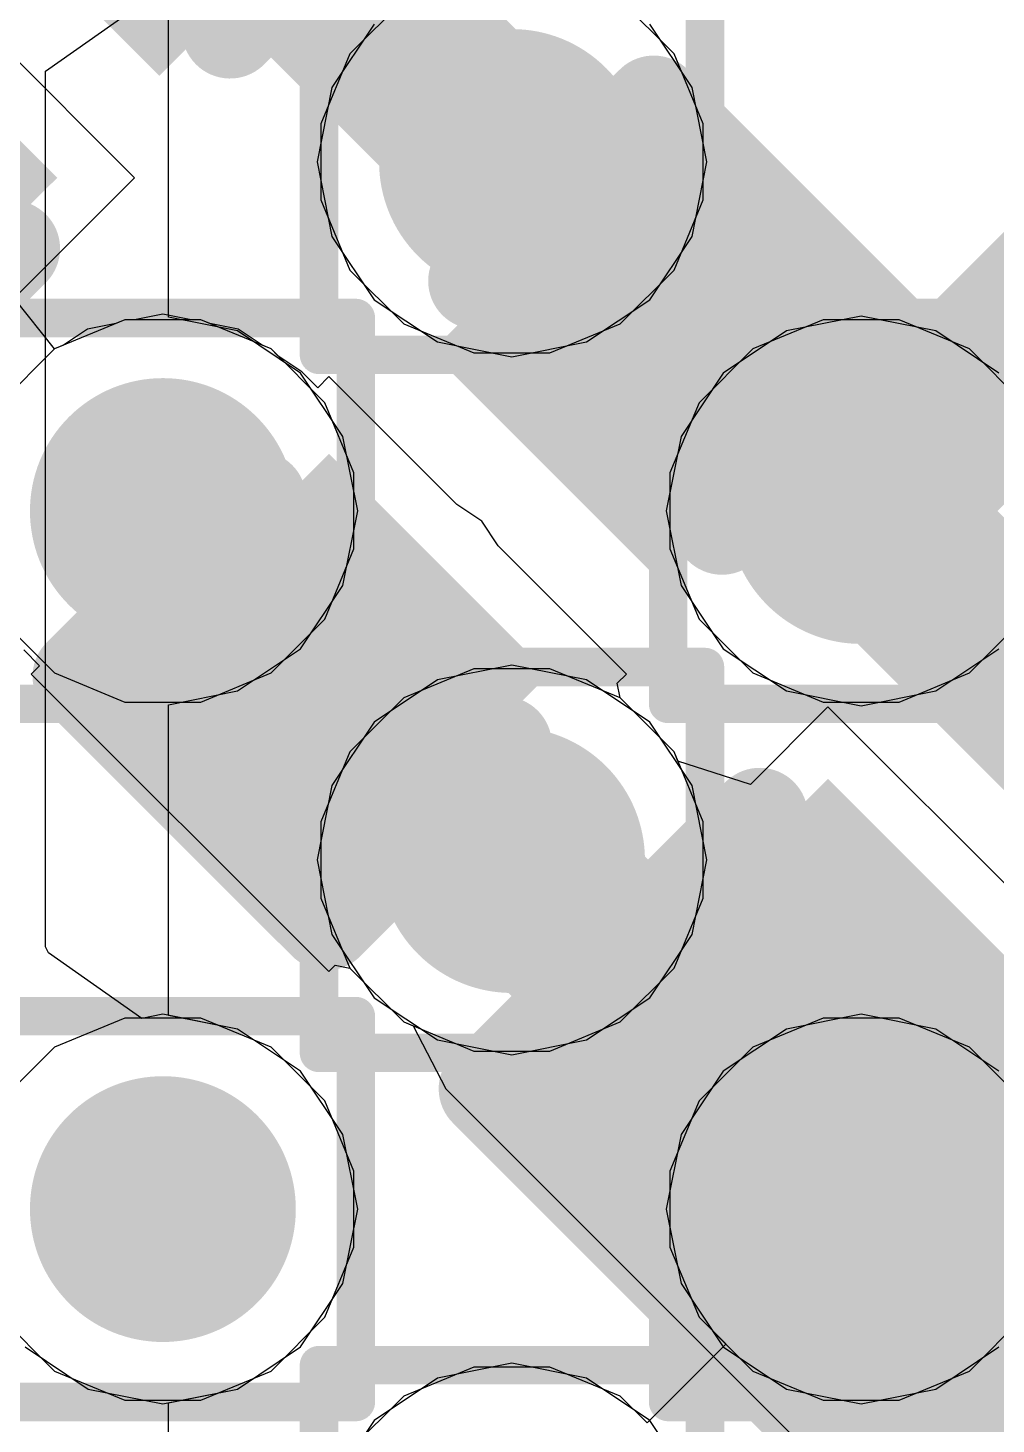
# Model space of a CAD drawing. Header units: inches. Extents: x -6 to 284, y -12 to 154.
# Drawn here: x 55.149 to 56.424, y 9.372 to 11.21 of the extents above; entities that cross this region are included whole.
import ezdxf

# ---------------------------------------------------------------- set-up
doc = ezdxf.new("R2010")
doc.units = ezdxf.units.IN
for name, color, linetype in [('Bottom Layer', 5, 'Continuous'), ('Bottom Overlay', 54, 'Continuous'), ('Bottom Paste', 16, 'Continuous'), ('Bottom Solder', 6, 'Continuous'), ('Drill Drawing', 1, 'Continuous'), ('GND-1', 16, 'Continuous'), ('GND-2', 90, 'Continuous'), ('GND-3', 216, 'Continuous'), ('GND-4', 54, 'Continuous'), ('PWR-1', 156, 'Continuous'), ('PWR-2', 130, 'Continuous'), ('Signal L1', 76, 'Continuous'), ('Signal L2', 6, 'Continuous'), ('Top Layer', 1, 'Continuous'), ('Top Paste', 8, 'Continuous'), ('Top Solder', 216, 'Continuous'), ('Via Holes', 16, 'Continuous')]:
    doc.layers.add(name, color=color, linetype=linetype)

# ---------------------------------------------------------------- blocks, each defined once
blk = doc.blocks.new('C___0402_B_115')
at = {"layer": 'Bottom Layer'}
blk.add_hatch(color=5, dxfattribs=at).paths.add_polyline_path([(0.6985, 0.3175), (0.6985, -0.3175), (0.2413, -0.3175), (0.2413, 0.3175)])
at = {"layer": 'Bottom Paste'}
blk.add_hatch(color=16, dxfattribs=at).paths.add_polyline_path([(0.6985, 0.3175), (0.6985, -0.3175), (0.2413, -0.3175), (0.2413, 0.3175)])
at = {"layer": 'Bottom Solder'}
blk.add_hatch(color=6, dxfattribs=at).paths.add_polyline_path([(0.7585, 0.3775), (0.7585, -0.3775), (0.1813, -0.3775), (0.1813, 0.3775)])
at = {"layer": 'Bottom Overlay'}
for points in [[(0.7874, 0.4064, 0.127, 0.127, 0), (0.2794, 0.4064, 0.127, 0.127, 0)], [(0.7874, -0.4064, 0.127, 0.127, 0), (0.7874, 0.4064, 0.127, 0.127, 0)], [(0.7874, -0.4064, 0.127, 0.127, 0), (0.2794, -0.4064, 0.127, 0.127, 0)]]:
    blk.add_lwpolyline(points, format="xyseb", dxfattribs=at)
for points in [[(0.2477, -0.4064, 0.0635, 0.0635, 1), (0.3111, -0.4064, 0.0635, 0.0635, 1)], [(0.7556, -0.4064, 0.0635, 0.0635, 1), (0.8191, -0.4064, 0.0635, 0.0635, 1)], [(0.7556, -0.4064, 0.0635, 0.0635, 1), (0.8191, -0.4064, 0.0635, 0.0635, 1)]]:
    blk.add_lwpolyline(points, format="xyseb", close=True, dxfattribs=at)
blk = doc.blocks.new('BGA_565_15_5_14_4__132')
at = {"layer": 'Top Layer'}
h = blk.add_hatch(color=1, dxfattribs=at)
edge = h.paths.add_edge_path()
edge.add_arc((-2.275, 0.325), 0.125, 0, 360)
h = blk.add_hatch(color=1, dxfattribs=at)
edge = h.paths.add_edge_path()
edge.add_arc((-2.925, -0.325), 0.125, 0, 360)
h = blk.add_hatch(color=1, dxfattribs=at)
edge = h.paths.add_edge_path()
edge.add_arc((-2.275, -0.325), 0.125, 0, 360)
h = blk.add_hatch(color=1, dxfattribs=at)
edge = h.paths.add_edge_path()
edge.add_arc((-1.625, -0.325), 0.125, 0, 360)
h = blk.add_hatch(color=1, dxfattribs=at)
edge = h.paths.add_edge_path()
edge.add_arc((-2.925, -0.975), 0.125, 0, 360)
h = blk.add_hatch(color=1, dxfattribs=at)
edge = h.paths.add_edge_path()
edge.add_arc((-2.275, -0.975), 0.125, 0, 360)
at = {"layer": 'Top Paste'}
h = blk.add_hatch(color=8, dxfattribs=at)
edge = h.paths.add_edge_path()
edge.add_arc((-2.275, 0.325), 0.125, 0, 360)
h = blk.add_hatch(color=8, dxfattribs=at)
edge = h.paths.add_edge_path()
edge.add_arc((-2.925, -0.325), 0.125, 0, 360)
h = blk.add_hatch(color=8, dxfattribs=at)
edge = h.paths.add_edge_path()
edge.add_arc((-2.275, -0.325), 0.125, 0, 360)
h = blk.add_hatch(color=8, dxfattribs=at)
edge = h.paths.add_edge_path()
edge.add_arc((-1.625, -0.325), 0.125, 0, 360)
h = blk.add_hatch(color=8, dxfattribs=at)
edge = h.paths.add_edge_path()
edge.add_arc((-2.925, -0.975), 0.125, 0, 360)
h = blk.add_hatch(color=8, dxfattribs=at)
edge = h.paths.add_edge_path()
edge.add_arc((-2.275, -0.975), 0.125, 0, 360)
at = {"layer": 'Top Solder'}
h = blk.add_hatch(color=216, dxfattribs=at)
edge = h.paths.add_edge_path()
edge.add_arc((-2.275, 0.325), 0.175, 0, 360)
h = blk.add_hatch(color=216, dxfattribs=at)
edge = h.paths.add_edge_path()
edge.add_arc((-2.925, -0.325), 0.175, 0, 360)
h = blk.add_hatch(color=216, dxfattribs=at)
edge = h.paths.add_edge_path()
edge.add_arc((-2.275, -0.325), 0.175, 0, 360)
h = blk.add_hatch(color=216, dxfattribs=at)
edge = h.paths.add_edge_path()
edge.add_arc((-1.625, -0.325), 0.175, 0, 360)
h = blk.add_hatch(color=216, dxfattribs=at)
edge = h.paths.add_edge_path()
edge.add_arc((-2.925, -0.975), 0.175, 0, 360)
h = blk.add_hatch(color=216, dxfattribs=at)
edge = h.paths.add_edge_path()
edge.add_arc((-2.275, -0.975), 0.175, 0, 360)
blk = doc.blocks.new('CAP_0201_B_419')
at = {"layer": 'Bottom Layer'}
for points in [[(-0.45, 0.15), (-0.15, 0.15), (-0.15, -0.15), (-0.45, -0.15)], [(0.15, 0.15), (0.45, 0.15), (0.45, -0.15), (0.15, -0.15)]]:
    blk.add_hatch(color=5, dxfattribs=at).paths.add_polyline_path(points)
at = {"layer": 'Bottom Paste'}
for points in [[(-0.45, 0.15), (-0.15, 0.15), (-0.15, -0.15), (-0.45, -0.15)], [(0.15, 0.15), (0.45, 0.15), (0.45, -0.15), (0.15, -0.15)]]:
    blk.add_hatch(color=16, dxfattribs=at).paths.add_polyline_path(points)
at = {"layer": 'Bottom Solder'}
for points in [[(-0.505, 0.205), (-0.095, 0.205), (-0.095, -0.205), (-0.505, -0.205)], [(0.095, 0.205), (0.505, 0.205), (0.505, -0.205), (0.095, -0.205)]]:
    blk.add_hatch(color=6, dxfattribs=at).paths.add_polyline_path(points)
at = {"layer": 'Bottom Overlay'}
for points in [[(-0.2032, 0.2286, 0.127, 0.127, 0), (-0.5334, 0.2286, 0.127, 0.127, 0)], [(-0.5334, -0.2286, 0.127, 0.127, 0), (-0.5334, 0.2286, 0.127, 0.127, 0)], [(0.5334, 0.2286, 0.127, 0.127, 0), (0.2032, 0.2286, 0.127, 0.127, 0)], [(0.5334, -0.2286, 0.127, 0.127, 0), (0.5334, 0.2286, 0.127, 0.127, 0)], [(-0.2032, -0.2286, 0.127, 0.127, 0), (-0.5334, -0.2286, 0.127, 0.127, 0)], [(0.5334, -0.2286, 0.127, 0.127, 0), (0.2032, -0.2286, 0.127, 0.127, 0)]]:
    blk.add_lwpolyline(points, format="xyseb", dxfattribs=at)
for points in [[(-0.5651, 0.2286, 0.0635, 0.0635, 1), (-0.5016, 0.2286, 0.0635, 0.0635, 1)], [(-0.5651, 0.2286, 0.0635, 0.0635, 1), (-0.5016, 0.2286, 0.0635, 0.0635, 1)], [(-0.2349, 0.2286, 0.0635, 0.0635, 1), (-0.1714, 0.2286, 0.0635, 0.0635, 1)], [(0.1714, 0.2286, 0.0635, 0.0635, 1), (0.2349, 0.2286, 0.0635, 0.0635, 1)], [(0.5016, 0.2286, 0.0635, 0.0635, 1), (0.5651, 0.2286, 0.0635, 0.0635, 1)], [(0.5016, 0.2286, 0.0635, 0.0635, 1), (0.5651, 0.2286, 0.0635, 0.0635, 1)], [(-0.5651, -0.2286, 0.0635, 0.0635, 1), (-0.5016, -0.2286, 0.0635, 0.0635, 1)], [(-0.5651, -0.2286, 0.0635, 0.0635, 1), (-0.5016, -0.2286, 0.0635, 0.0635, 1)], [(-0.2349, -0.2286, 0.0635, 0.0635, 1), (-0.1714, -0.2286, 0.0635, 0.0635, 1)], [(0.1714, -0.2286, 0.0635, 0.0635, 1), (0.2349, -0.2286, 0.0635, 0.0635, 1)], [(0.5016, -0.2286, 0.0635, 0.0635, 1), (0.5651, -0.2286, 0.0635, 0.0635, 1)], [(0.5016, -0.2286, 0.0635, 0.0635, 1), (0.5651, -0.2286, 0.0635, 0.0635, 1)]]:
    blk.add_lwpolyline(points, format="xyseb", close=True, dxfattribs=at)
blk = doc.blocks.new('CAP_0201_B_420')
at = {"layer": 'Bottom Layer'}
for points in [[(-0.45, 0.15), (-0.15, 0.15), (-0.15, -0.15), (-0.45, -0.15)], [(0.15, 0.15), (0.45, 0.15), (0.45, -0.15), (0.15, -0.15)]]:
    blk.add_hatch(color=5, dxfattribs=at).paths.add_polyline_path(points)
at = {"layer": 'Bottom Paste'}
for points in [[(-0.45, 0.15), (-0.15, 0.15), (-0.15, -0.15), (-0.45, -0.15)], [(0.15, 0.15), (0.45, 0.15), (0.45, -0.15), (0.15, -0.15)]]:
    blk.add_hatch(color=16, dxfattribs=at).paths.add_polyline_path(points)
at = {"layer": 'Bottom Solder'}
for points in [[(-0.505, 0.205), (-0.095, 0.205), (-0.095, -0.205), (-0.505, -0.205)], [(0.095, 0.205), (0.505, 0.205), (0.505, -0.205), (0.095, -0.205)]]:
    blk.add_hatch(color=6, dxfattribs=at).paths.add_polyline_path(points)
at = {"layer": 'Bottom Overlay'}
for points in [[(-0.2032, 0.2286, 0.127, 0.127, 0), (-0.5334, 0.2286, 0.127, 0.127, 0)], [(-0.5334, -0.2286, 0.127, 0.127, 0), (-0.5334, 0.2286, 0.127, 0.127, 0)], [(0.5334, 0.2286, 0.127, 0.127, 0), (0.2032, 0.2286, 0.127, 0.127, 0)], [(0.5334, -0.2286, 0.127, 0.127, 0), (0.5334, 0.2286, 0.127, 0.127, 0)], [(-0.2032, -0.2286, 0.127, 0.127, 0), (-0.5334, -0.2286, 0.127, 0.127, 0)], [(0.5334, -0.2286, 0.127, 0.127, 0), (0.2032, -0.2286, 0.127, 0.127, 0)]]:
    blk.add_lwpolyline(points, format="xyseb", dxfattribs=at)
for points in [[(-0.5651, 0.2286, 0.0635, 0.0635, 1), (-0.5016, 0.2286, 0.0635, 0.0635, 1)], [(-0.5651, 0.2286, 0.0635, 0.0635, 1), (-0.5016, 0.2286, 0.0635, 0.0635, 1)], [(-0.235, 0.2286, 0.0635, 0.0635, 1), (-0.1715, 0.2286, 0.0635, 0.0635, 1)], [(0.1714, 0.2286, 0.0635, 0.0635, 1), (0.2349, 0.2286, 0.0635, 0.0635, 1)], [(0.5016, 0.2286, 0.0635, 0.0635, 1), (0.5651, 0.2286, 0.0635, 0.0635, 1)], [(0.5016, 0.2286, 0.0635, 0.0635, 1), (0.5651, 0.2286, 0.0635, 0.0635, 1)], [(-0.5651, -0.2286, 0.0635, 0.0635, 1), (-0.5016, -0.2286, 0.0635, 0.0635, 1)], [(-0.5651, -0.2286, 0.0635, 0.0635, 1), (-0.5016, -0.2286, 0.0635, 0.0635, 1)], [(-0.235, -0.2286, 0.0635, 0.0635, 1), (-0.1715, -0.2286, 0.0635, 0.0635, 1)], [(0.1714, -0.2286, 0.0635, 0.0635, 1), (0.2349, -0.2286, 0.0635, 0.0635, 1)], [(0.5016, -0.2286, 0.0635, 0.0635, 1), (0.5651, -0.2286, 0.0635, 0.0635, 1)], [(0.5016, -0.2286, 0.0635, 0.0635, 1), (0.5651, -0.2286, 0.0635, 0.0635, 1)]]:
    blk.add_lwpolyline(points, format="xyseb", close=True, dxfattribs=at)

msp = doc.modelspace()

# ---------------------------------------------------------------- hatches: boundary and pattern name
at = {"layer": 'Bottom Layer'}
h = msp.add_hatch(color=5, dxfattribs=at)
edge = h.paths.add_edge_path()
edge.add_arc((55.7867, 11.0337), 0.15, 0, 360)
h = msp.add_hatch(color=5, dxfattribs=at)
edge = h.paths.add_edge_path()
edge.add_arc((55.3271, 10.5741), 0.15, 0, 360)
h = msp.add_hatch(color=5, dxfattribs=at)
edge = h.paths.add_edge_path()
edge.add_arc((56.2463, 10.5741), 0.15, 0, 360)
h = msp.add_hatch(color=5, dxfattribs=at)
edge = h.paths.add_edge_path()
edge.add_arc((55.7867, 10.1145), 0.15, 0, 360)
h = msp.add_hatch(color=5, dxfattribs=at)
edge = h.paths.add_edge_path()
edge.add_arc((55.3271, 9.6548), 0.15, 0, 360)
h = msp.add_hatch(color=5, dxfattribs=at)
edge = h.paths.add_edge_path()
edge.add_arc((56.2463, 9.6548), 0.15, 0, 360)
at = {"layer": 'GND-1'}
h = msp.add_hatch(color=16, dxfattribs=at)
edge = h.paths.add_edge_path()
edge.add_arc((55.7867, 11.0337), 0.15, 0, 360)
h = msp.add_hatch(color=16, dxfattribs=at)
edge = h.paths.add_edge_path()
edge.add_arc((55.3271, 10.5741), 0.15, 0, 360)
h = msp.add_hatch(color=16, dxfattribs=at)
edge = h.paths.add_edge_path()
edge.add_arc((56.2463, 10.5741), 0.15, 0, 360)
h = msp.add_hatch(color=16, dxfattribs=at)
edge = h.paths.add_edge_path()
edge.add_arc((55.7867, 10.1145), 0.15, 0, 360)
h = msp.add_hatch(color=16, dxfattribs=at)
edge = h.paths.add_edge_path()
edge.add_arc((55.3271, 9.6548), 0.15, 0, 360)
h = msp.add_hatch(color=16, dxfattribs=at)
edge = h.paths.add_edge_path()
edge.add_arc((56.2463, 9.6548), 0.15, 0, 360)
at = {"layer": 'GND-2'}
h = msp.add_hatch(color=90, dxfattribs=at)
edge = h.paths.add_edge_path()
edge.add_arc((55.7867, 11.0337), 0.15, 0, 360)
h = msp.add_hatch(color=90, dxfattribs=at)
edge = h.paths.add_edge_path()
edge.add_arc((55.3271, 10.5741), 0.15, 0, 360)
h = msp.add_hatch(color=90, dxfattribs=at)
edge = h.paths.add_edge_path()
edge.add_arc((56.2463, 10.5741), 0.15, 0, 360)
h = msp.add_hatch(color=90, dxfattribs=at)
edge = h.paths.add_edge_path()
edge.add_arc((55.7867, 10.1145), 0.15, 0, 360)
h = msp.add_hatch(color=90, dxfattribs=at)
edge = h.paths.add_edge_path()
edge.add_arc((55.3271, 9.6548), 0.15, 0, 360)
h = msp.add_hatch(color=90, dxfattribs=at)
edge = h.paths.add_edge_path()
edge.add_arc((56.2463, 9.6548), 0.15, 0, 360)
at = {"layer": 'GND-3'}
h = msp.add_hatch(color=216, dxfattribs=at)
edge = h.paths.add_edge_path()
edge.add_arc((55.7867, 11.0337), 0.15, 0, 360)
h = msp.add_hatch(color=216, dxfattribs=at)
edge = h.paths.add_edge_path()
edge.add_arc((55.3271, 10.5741), 0.15, 0, 360)
h = msp.add_hatch(color=216, dxfattribs=at)
edge = h.paths.add_edge_path()
edge.add_arc((56.2463, 10.5741), 0.15, 0, 360)
h = msp.add_hatch(color=216, dxfattribs=at)
edge = h.paths.add_edge_path()
edge.add_arc((55.7867, 10.1145), 0.15, 0, 360)
h = msp.add_hatch(color=216, dxfattribs=at)
edge = h.paths.add_edge_path()
edge.add_arc((55.3271, 9.6548), 0.15, 0, 360)
h = msp.add_hatch(color=216, dxfattribs=at)
edge = h.paths.add_edge_path()
edge.add_arc((56.2463, 9.6548), 0.15, 0, 360)
at = {"layer": 'GND-4'}
h = msp.add_hatch(color=54, dxfattribs=at)
edge = h.paths.add_edge_path()
edge.add_arc((55.7867, 11.0337), 0.15, 0, 360)
h = msp.add_hatch(color=54, dxfattribs=at)
edge = h.paths.add_edge_path()
edge.add_arc((55.3271, 10.5741), 0.15, 0, 360)
h = msp.add_hatch(color=54, dxfattribs=at)
edge = h.paths.add_edge_path()
edge.add_arc((56.2463, 10.5741), 0.15, 0, 360)
h = msp.add_hatch(color=54, dxfattribs=at)
edge = h.paths.add_edge_path()
edge.add_arc((55.7867, 10.1145), 0.15, 0, 360)
h = msp.add_hatch(color=54, dxfattribs=at)
edge = h.paths.add_edge_path()
edge.add_arc((55.3271, 9.6548), 0.15, 0, 360)
h = msp.add_hatch(color=54, dxfattribs=at)
edge = h.paths.add_edge_path()
edge.add_arc((56.2463, 9.6548), 0.15, 0, 360)
at = {"layer": 'PWR-1'}
h = msp.add_hatch(color=156, dxfattribs=at)
edge = h.paths.add_edge_path()
edge.add_arc((55.7867, 11.0337), 0.15, 0, 360)
h = msp.add_hatch(color=156, dxfattribs=at)
edge = h.paths.add_edge_path()
edge.add_arc((55.3271, 10.5741), 0.15, 0, 360)
h = msp.add_hatch(color=156, dxfattribs=at)
edge = h.paths.add_edge_path()
edge.add_arc((56.2463, 10.5741), 0.15, 0, 360)
h = msp.add_hatch(color=156, dxfattribs=at)
edge = h.paths.add_edge_path()
edge.add_arc((55.7867, 10.1145), 0.15, 0, 360)
h = msp.add_hatch(color=156, dxfattribs=at)
edge = h.paths.add_edge_path()
edge.add_arc((55.3271, 9.6548), 0.15, 0, 360)
h = msp.add_hatch(color=156, dxfattribs=at)
edge = h.paths.add_edge_path()
edge.add_arc((56.2463, 9.6548), 0.15, 0, 360)
at = {"layer": 'PWR-2'}
h = msp.add_hatch(color=130, dxfattribs=at)
edge = h.paths.add_edge_path()
edge.add_arc((55.7867, 11.0337), 0.15, 0, 360)
h = msp.add_hatch(color=130, dxfattribs=at)
edge = h.paths.add_edge_path()
edge.add_arc((55.3271, 10.5741), 0.15, 0, 360)
h = msp.add_hatch(color=130, dxfattribs=at)
edge = h.paths.add_edge_path()
edge.add_arc((56.2463, 10.5741), 0.15, 0, 360)
h = msp.add_hatch(color=130, dxfattribs=at)
edge = h.paths.add_edge_path()
edge.add_arc((55.7867, 10.1145), 0.15, 0, 360)
h = msp.add_hatch(color=130, dxfattribs=at)
edge = h.paths.add_edge_path()
edge.add_arc((55.3271, 9.6548), 0.15, 0, 360)
h = msp.add_hatch(color=130, dxfattribs=at)
edge = h.paths.add_edge_path()
edge.add_arc((56.2463, 9.6548), 0.15, 0, 360)
at = {"layer": 'Signal L1'}
h = msp.add_hatch(color=76, dxfattribs=at)
edge = h.paths.add_edge_path()
edge.add_arc((55.7867, 11.0337), 0.15, 0, 360)
h = msp.add_hatch(color=76, dxfattribs=at)
edge = h.paths.add_edge_path()
edge.add_arc((55.3271, 10.5741), 0.15, 0, 360)
h = msp.add_hatch(color=76, dxfattribs=at)
edge = h.paths.add_edge_path()
edge.add_arc((56.2463, 10.5741), 0.15, 0, 360)
h = msp.add_hatch(color=76, dxfattribs=at)
edge = h.paths.add_edge_path()
edge.add_arc((55.7867, 10.1145), 0.15, 0, 360)
h = msp.add_hatch(color=76, dxfattribs=at)
edge = h.paths.add_edge_path()
edge.add_arc((55.3271, 9.6548), 0.15, 0, 360)
h = msp.add_hatch(color=76, dxfattribs=at)
edge = h.paths.add_edge_path()
edge.add_arc((56.2463, 9.6548), 0.15, 0, 360)
at = {"layer": 'Signal L2'}
h = msp.add_hatch(color=6, dxfattribs=at)
edge = h.paths.add_edge_path()
edge.add_arc((55.7867, 11.0337), 0.15, 0, 360)
h = msp.add_hatch(color=6, dxfattribs=at)
edge = h.paths.add_edge_path()
edge.add_arc((55.3271, 10.5741), 0.15, 0, 360)
h = msp.add_hatch(color=6, dxfattribs=at)
edge = h.paths.add_edge_path()
edge.add_arc((56.2463, 10.5741), 0.15, 0, 360)
h = msp.add_hatch(color=6, dxfattribs=at)
edge = h.paths.add_edge_path()
edge.add_arc((55.7867, 10.1145), 0.15, 0, 360)
h = msp.add_hatch(color=6, dxfattribs=at)
edge = h.paths.add_edge_path()
edge.add_arc((55.3271, 9.6548), 0.15, 0, 360)
h = msp.add_hatch(color=6, dxfattribs=at)
edge = h.paths.add_edge_path()
edge.add_arc((56.2463, 9.6548), 0.15, 0, 360)
at = {"layer": 'Top Layer'}
h = msp.add_hatch(color=1, dxfattribs=at)
edge = h.paths.add_edge_path()
edge.add_arc((55.7867, 11.0337), 0.15, 0, 360)
h = msp.add_hatch(color=1, dxfattribs=at)
edge = h.paths.add_edge_path()
edge.add_arc((55.3271, 10.5741), 0.15, 0, 360)
h = msp.add_hatch(color=1, dxfattribs=at)
edge = h.paths.add_edge_path()
edge.add_arc((56.2463, 10.5741), 0.15, 0, 360)
h = msp.add_hatch(color=1, dxfattribs=at)
edge = h.paths.add_edge_path()
edge.add_arc((55.7867, 10.1145), 0.15, 0, 360)
h = msp.add_hatch(color=1, dxfattribs=at)
edge = h.paths.add_edge_path()
edge.add_arc((55.3271, 9.6548), 0.15, 0, 360)
h = msp.add_hatch(color=1, dxfattribs=at)
edge = h.paths.add_edge_path()
edge.add_arc((56.2463, 9.6548), 0.15, 0, 360)
at = {"layer": 'Via Holes'}
h = msp.add_hatch(color=7, dxfattribs=at)
edge = h.paths.add_edge_path()
edge.add_arc((55.7867, 11.0337), 0.075, 0, 360)
h = msp.add_hatch(color=7, dxfattribs=at)
edge = h.paths.add_edge_path()
edge.add_arc((55.3271, 10.5741), 0.075, 0, 360)
h = msp.add_hatch(color=7, dxfattribs=at)
edge = h.paths.add_edge_path()
edge.add_arc((56.2463, 10.5741), 0.075, 0, 360)
h = msp.add_hatch(color=7, dxfattribs=at)
edge = h.paths.add_edge_path()
edge.add_arc((55.7867, 10.1145), 0.075, 0, 360)
h = msp.add_hatch(color=7, dxfattribs=at)
edge = h.paths.add_edge_path()
edge.add_arc((55.3271, 9.6548), 0.075, 0, 360)
h = msp.add_hatch(color=7, dxfattribs=at)
edge = h.paths.add_edge_path()
edge.add_arc((56.2463, 9.6548), 0.075, 0, 360)

# ---------------------------------------------------------------- linework, layer by layer
at = {"layer": 'Bottom Layer'}
for p, q in [((55.2899, 11.0128), (54.8982, 11.4046)), ((55.1313, 10.8542), (55.2899, 11.0128)), ((55.1845, 10.7874), (55.1313, 10.8542)), ((55.3271, 10.8331), (55.2899, 10.8257)), ((55.3643, 10.8257), (55.3271, 10.8331)), ((55.228, 10.8134), (55.1965, 10.7923)), ((55.2651, 10.8208), (55.228, 10.8134)), ((55.277, 10.8257), (55.2651, 10.8208)), ((55.2899, 10.8257), (55.277, 10.8257)), ((55.3771, 10.8257), (55.3643, 10.8257)), ((55.389, 10.8208), (55.3771, 10.8257)), ((55.4262, 10.8134), (55.389, 10.8208)), ((55.4577, 10.7923), (55.4262, 10.8134)), ((55.1965, 10.7923), (55.1845, 10.7874)), ((55.4696, 10.7874), (55.4577, 10.7923)), ((55.4786, 10.7783), (55.4696, 10.7874)), ((55.5102, 10.7572), (55.4786, 10.7783)), ((55.531, 10.7364), (55.5102, 10.7572)), ((55.5456, 10.7511), (55.531, 10.7364)), ((55.7143, 10.5824), (55.5456, 10.7511)), ((55.7469, 10.5606), (55.7143, 10.5824)), ((55.7687, 10.528), (55.7469, 10.5606)), ((55.9374, 10.3593), (55.7687, 10.528)), ((55.144, 10.391), (55.1647, 10.3702)), ((55.1647, 10.3702), (55.1539, 10.3593)), ((55.1539, 10.3593), (55.5456, 9.9676)), ((55.9253, 10.3473), (55.9374, 10.3593)), ((55.9292, 10.3278), (55.9253, 10.3473)), ((56, 10.257), (55.9292, 10.3278)), ((56.2027, 10.3161), (56.1006, 10.214)), ((56.8313, 9.6875), (56.2027, 10.3161)), ((56.0052, 10.2444), (56, 10.257)), ((56.1006, 10.214), (56.0052, 10.2444)), ((55.5456, 9.9676), (55.5538, 9.9758)), ((55.5538, 9.9758), (55.5734, 9.9719)), ((55.5734, 9.9719), (55.6442, 9.9012)), ((55.6442, 9.9012), (55.6568, 9.8959)), ((55.6568, 9.8959), (55.6998, 9.8132)), ((55.6998, 9.8132), (55.6998, 9.8132)), ((55.6998, 9.8132), (56.3284, 9.1846))]:
    msp.add_line(p, q, dxfattribs=at)
for points in [[(55.7867, 11.0337, 0.2032, 0.2032, 0), (55.9917, 10.803, 0.2032, 0.2032, 0)], [(55.9917, 10.803, 0.2032, 0.2032, 0), (56.0016, 10.7919, 0.2032, 0.2032, 0)], [(55.3271, 10.5741, 0.254, 0.254, 0), (55.5237, 10.3775, 0.254, 0.254, 0)], [(55.4019, 10.4993, 0.2032, 0.2032, 0), (56.1246, 9.7766, 0.2032, 0.2032, 0)], [(55.5237, 10.3775, 0.254, 0.254, 0), (55.5638, 10.3775, 0.254, 0.254, 0)], [(56.2918, 9.7766, 0.254, 0.254, 0), (56.7059, 9.3624, 0.254, 0.254, 0)], [(56.1246, 9.7766, 0.2032, 0.2032, 0), (56.2918, 9.7766, 0.2032, 0.2032, 0)]]:
    msp.add_lwpolyline(points, format="xyseb", dxfattribs=at)
for points in [[(55.7359, 11.0337, 0.1016, 0.1016, 1), (55.8375, 11.0337, 0.1016, 0.1016, 1)], [(55.9409, 10.803, 0.1016, 0.1016, 1), (56.0425, 10.803, 0.1016, 0.1016, 1)], [(55.9409, 10.803, 0.1016, 0.1016, 1), (56.0425, 10.803, 0.1016, 0.1016, 1)], [(55.9508, 10.7919, 0.1016, 0.1016, 1), (56.0524, 10.7919, 0.1016, 0.1016, 1)], [(55.2636, 10.5741, 0.127, 0.127, 1), (55.3906, 10.5741, 0.127, 0.127, 1)], [(55.3511, 10.4993, 0.1016, 0.1016, 1), (55.4527, 10.4993, 0.1016, 0.1016, 1)], [(55.4602, 10.3775, 0.127, 0.127, 1), (55.5872, 10.3775, 0.127, 0.127, 1)], [(55.4602, 10.3775, 0.127, 0.127, 1), (55.5872, 10.3775, 0.127, 0.127, 1)], [(55.5003, 10.3775, 0.127, 0.127, 1), (55.6273, 10.3775, 0.127, 0.127, 1)], [(56.2283, 9.7766, 0.127, 0.127, 1), (56.3553, 9.7766, 0.127, 0.127, 1)], [(56.0738, 9.7766, 0.1016, 0.1016, 1), (56.1754, 9.7766, 0.1016, 0.1016, 1)], [(56.0738, 9.7766, 0.1016, 0.1016, 1), (56.1754, 9.7766, 0.1016, 0.1016, 1)], [(56.241, 9.7766, 0.1016, 0.1016, 1), (56.3426, 9.7766, 0.1016, 0.1016, 1)]]:
    msp.add_lwpolyline(points, format="xyseb", close=True, dxfattribs=at)
at = {"layer": 'Drill Drawing'}
for points in [[(55.5327, 10.7797, 0.0508, 0.0508, 0), (55.5327, 11.2877, 0.0508, 0.0508, 0)], [(56.0407, 10.7797, 0.0508, 0.0508, 0), (56.0407, 11.2877, 0.0508, 0.0508, 0)], [(55.0731, 10.8281, 0.0508, 0.0508, 0), (55.5811, 10.8281, 0.0508, 0.0508, 0)], [(55.5811, 10.3201, 0.0508, 0.0508, 0), (55.5811, 10.8281, 0.0508, 0.0508, 0)], [(55.9923, 10.8281, 0.0508, 0.0508, 0), (56.5003, 10.8281, 0.0508, 0.0508, 0)], [(55.9923, 10.3201, 0.0508, 0.0508, 0), (55.9923, 10.8281, 0.0508, 0.0508, 0)], [(55.5327, 10.7797, 0.0508, 0.0508, 0), (56.0407, 10.7797, 0.0508, 0.0508, 0)], [(55.5327, 10.3685, 0.0508, 0.0508, 0), (56.0407, 10.3685, 0.0508, 0.0508, 0)], [(55.5327, 9.8605, 0.0508, 0.0508, 0), (55.5327, 10.3685, 0.0508, 0.0508, 0)], [(56.0407, 9.8605, 0.0508, 0.0508, 0), (56.0407, 10.3685, 0.0508, 0.0508, 0)], [(55.0731, 10.3201, 0.0508, 0.0508, 0), (55.5811, 10.3201, 0.0508, 0.0508, 0)], [(55.9923, 10.3201, 0.0508, 0.0508, 0), (56.5003, 10.3201, 0.0508, 0.0508, 0)], [(55.0731, 9.9088, 0.0508, 0.0508, 0), (55.5811, 9.9088, 0.0508, 0.0508, 0)], [(55.5811, 9.4008, 0.0508, 0.0508, 0), (55.5811, 9.9088, 0.0508, 0.0508, 0)], [(55.9923, 9.9088, 0.0508, 0.0508, 0), (56.5003, 9.9088, 0.0508, 0.0508, 0)], [(55.9923, 9.4008, 0.0508, 0.0508, 0), (55.9923, 9.9088, 0.0508, 0.0508, 0)], [(55.5327, 9.8605, 0.0508, 0.0508, 0), (56.0407, 9.8605, 0.0508, 0.0508, 0)], [(55.5327, 9.4492, 0.0508, 0.0508, 0), (56.0407, 9.4492, 0.0508, 0.0508, 0)], [(55.5327, 8.9412, 0.0508, 0.0508, 0), (55.5327, 9.4492, 0.0508, 0.0508, 0)], [(56.0407, 8.9412, 0.0508, 0.0508, 0), (56.0407, 9.4492, 0.0508, 0.0508, 0)], [(55.0731, 9.4008, 0.0508, 0.0508, 0), (55.5811, 9.4008, 0.0508, 0.0508, 0)], [(55.9923, 9.4008, 0.0508, 0.0508, 0), (56.5003, 9.4008, 0.0508, 0.0508, 0)]]:
    msp.add_lwpolyline(points, format="xyseb", dxfattribs=at)
for points in [[(55.5684, 10.8281, 0.0254, 0.0254, 1), (55.5938, 10.8281, 0.0254, 0.0254, 1)], [(55.5684, 10.8281, 0.0254, 0.0254, 1), (55.5938, 10.8281, 0.0254, 0.0254, 1)], [(55.9796, 10.8281, 0.0254, 0.0254, 1), (56.005, 10.8281, 0.0254, 0.0254, 1)], [(55.9796, 10.8281, 0.0254, 0.0254, 1), (56.005, 10.8281, 0.0254, 0.0254, 1)], [(55.52, 10.7797, 0.0254, 0.0254, 1), (55.5454, 10.7797, 0.0254, 0.0254, 1)], [(55.52, 10.7797, 0.0254, 0.0254, 1), (55.5454, 10.7797, 0.0254, 0.0254, 1)], [(56.028, 10.7797, 0.0254, 0.0254, 1), (56.0534, 10.7797, 0.0254, 0.0254, 1)], [(56.028, 10.7797, 0.0254, 0.0254, 1), (56.0534, 10.7797, 0.0254, 0.0254, 1)], [(55.52, 10.3685, 0.0254, 0.0254, 1), (55.5454, 10.3685, 0.0254, 0.0254, 1)], [(55.52, 10.3685, 0.0254, 0.0254, 1), (55.5454, 10.3685, 0.0254, 0.0254, 1)], [(56.028, 10.3685, 0.0254, 0.0254, 1), (56.0534, 10.3685, 0.0254, 0.0254, 1)], [(56.028, 10.3685, 0.0254, 0.0254, 1), (56.0534, 10.3685, 0.0254, 0.0254, 1)], [(55.5684, 10.3201, 0.0254, 0.0254, 1), (55.5938, 10.3201, 0.0254, 0.0254, 1)], [(55.5684, 10.3201, 0.0254, 0.0254, 1), (55.5938, 10.3201, 0.0254, 0.0254, 1)], [(55.9796, 10.3201, 0.0254, 0.0254, 1), (56.005, 10.3201, 0.0254, 0.0254, 1)], [(55.9796, 10.3201, 0.0254, 0.0254, 1), (56.005, 10.3201, 0.0254, 0.0254, 1)], [(55.5684, 9.9088, 0.0254, 0.0254, 1), (55.5938, 9.9088, 0.0254, 0.0254, 1)], [(55.5684, 9.9088, 0.0254, 0.0254, 1), (55.5938, 9.9088, 0.0254, 0.0254, 1)], [(55.9796, 9.9088, 0.0254, 0.0254, 1), (56.005, 9.9088, 0.0254, 0.0254, 1)], [(55.9796, 9.9088, 0.0254, 0.0254, 1), (56.005, 9.9088, 0.0254, 0.0254, 1)], [(55.52, 9.8605, 0.0254, 0.0254, 1), (55.5454, 9.8605, 0.0254, 0.0254, 1)], [(55.52, 9.8605, 0.0254, 0.0254, 1), (55.5454, 9.8605, 0.0254, 0.0254, 1)], [(56.028, 9.8605, 0.0254, 0.0254, 1), (56.0534, 9.8605, 0.0254, 0.0254, 1)], [(56.028, 9.8605, 0.0254, 0.0254, 1), (56.0534, 9.8605, 0.0254, 0.0254, 1)], [(55.52, 9.4492, 0.0254, 0.0254, 1), (55.5454, 9.4492, 0.0254, 0.0254, 1)], [(55.52, 9.4492, 0.0254, 0.0254, 1), (55.5454, 9.4492, 0.0254, 0.0254, 1)], [(56.028, 9.4492, 0.0254, 0.0254, 1), (56.0534, 9.4492, 0.0254, 0.0254, 1)], [(56.028, 9.4492, 0.0254, 0.0254, 1), (56.0534, 9.4492, 0.0254, 0.0254, 1)], [(55.5684, 9.4008, 0.0254, 0.0254, 1), (55.5938, 9.4008, 0.0254, 0.0254, 1)], [(55.5684, 9.4008, 0.0254, 0.0254, 1), (55.5938, 9.4008, 0.0254, 0.0254, 1)], [(55.9796, 9.4008, 0.0254, 0.0254, 1), (56.005, 9.4008, 0.0254, 0.0254, 1)], [(55.9796, 9.4008, 0.0254, 0.0254, 1), (56.005, 9.4008, 0.0254, 0.0254, 1)]]:
    msp.add_lwpolyline(points, format="xyseb", close=True, dxfattribs=at)
at = {"layer": 'GND-1'}
for p, q in [((55.277, 10.8257), (55.1845, 10.7874)), ((55.3771, 10.8257), (55.277, 10.8257)), ((55.4696, 10.7874), (55.3771, 10.8257)), ((55.1845, 10.7874), (55.1138, 10.7166)), ((55.5404, 10.7166), (55.4696, 10.7874)), ((55.5787, 10.6241), (55.5404, 10.7166)), ((55.5787, 10.524), (55.5787, 10.6241)), ((55.5404, 10.4316), (55.5787, 10.524)), ((55.1138, 10.4316), (55.1845, 10.3608)), ((55.4696, 10.3608), (55.5404, 10.4316)), ((55.1845, 10.3608), (55.277, 10.3225)), ((55.3771, 10.3225), (55.4696, 10.3608)), ((55.7366, 10.3661), (55.6442, 10.3278)), ((55.8367, 10.3661), (55.7366, 10.3661)), ((55.9292, 10.3278), (55.8367, 10.3661)), ((55.277, 10.3225), (55.3771, 10.3225)), ((55.6442, 10.3278), (55.5734, 10.257)), ((56, 10.257), (55.9292, 10.3278)), ((55.5734, 10.257), (55.5351, 10.1645)), ((56.0383, 10.1645), (56, 10.257)), ((55.5351, 10.1645), (55.5351, 10.0644)), ((56.0383, 10.0644), (56.0383, 10.1645)), ((55.5351, 10.0644), (55.5734, 9.9719)), ((56, 9.9719), (56.0383, 10.0644)), ((55.5734, 9.9719), (55.6442, 9.9012)), ((55.9292, 9.9012), (56, 9.9719)), ((55.6442, 9.9012), (55.7366, 9.8629)), ((55.8367, 9.8629), (55.9292, 9.9012)), ((56.1962, 9.9064), (56.1038, 9.8681)), ((56.2963, 9.9064), (56.1962, 9.9064)), ((56.3888, 9.8681), (56.2963, 9.9064)), ((55.7366, 9.8629), (55.8367, 9.8629)), ((56.1038, 9.8681), (56.033, 9.7974)), ((56.4596, 9.7974), (56.3888, 9.8681)), ((56.033, 9.7974), (55.9947, 9.7049)), ((55.9947, 9.7049), (55.9947, 9.6048)), ((55.9947, 9.6048), (56.033, 9.5123)), ((56.033, 9.5123), (56.1038, 9.4415)), ((56.3888, 9.4415), (56.4596, 9.5123)), ((56.1038, 9.4415), (56.1962, 9.4032)), ((56.2963, 9.4032), (56.3888, 9.4415)), ((56.1962, 9.4032), (56.2963, 9.4032))]:
    msp.add_line(p, q, dxfattribs=at)
at = {"layer": 'GND-2'}
for p, q in [((55.277, 10.8257), (55.1845, 10.7874)), ((55.3771, 10.8257), (55.277, 10.8257)), ((55.4696, 10.7874), (55.3771, 10.8257)), ((55.1845, 10.7874), (55.1138, 10.7166)), ((55.5404, 10.7166), (55.4696, 10.7874)), ((55.5787, 10.6241), (55.5404, 10.7166)), ((55.5787, 10.524), (55.5787, 10.6241)), ((55.5404, 10.4316), (55.5787, 10.524)), ((55.1138, 10.4316), (55.1845, 10.3608)), ((55.4696, 10.3608), (55.5404, 10.4316)), ((55.1845, 10.3608), (55.277, 10.3225)), ((55.3771, 10.3225), (55.4696, 10.3608)), ((55.7366, 10.3661), (55.6442, 10.3278)), ((55.8367, 10.3661), (55.7366, 10.3661)), ((55.9292, 10.3278), (55.8367, 10.3661)), ((55.277, 10.3225), (55.3771, 10.3225)), ((55.6442, 10.3278), (55.5734, 10.257)), ((56, 10.257), (55.9292, 10.3278)), ((55.5734, 10.257), (55.5351, 10.1645)), ((56.0383, 10.1645), (56, 10.257)), ((55.5351, 10.1645), (55.5351, 10.0644)), ((56.0383, 10.0644), (56.0383, 10.1645)), ((55.5351, 10.0644), (55.5734, 9.9719)), ((56, 9.9719), (56.0383, 10.0644)), ((55.5734, 9.9719), (55.6442, 9.9012)), ((55.9292, 9.9012), (56, 9.9719)), ((55.6442, 9.9012), (55.7366, 9.8629)), ((55.8367, 9.8629), (55.9292, 9.9012)), ((56.1962, 9.9064), (56.1038, 9.8681)), ((56.2963, 9.9064), (56.1962, 9.9064)), ((56.3888, 9.8681), (56.2963, 9.9064)), ((55.7366, 9.8629), (55.8367, 9.8629)), ((56.1038, 9.8681), (56.033, 9.7974)), ((56.4596, 9.7974), (56.3888, 9.8681)), ((56.033, 9.7974), (55.9947, 9.7049)), ((55.9947, 9.7049), (55.9947, 9.6048)), ((55.9947, 9.6048), (56.033, 9.5123)), ((56.033, 9.5123), (56.1038, 9.4415)), ((56.3888, 9.4415), (56.4596, 9.5123)), ((56.1038, 9.4415), (56.1962, 9.4032)), ((56.2963, 9.4032), (56.3888, 9.4415)), ((56.1962, 9.4032), (56.2963, 9.4032))]:
    msp.add_line(p, q, dxfattribs=at)
at = {"layer": 'GND-3'}
for p, q in [((55.277, 10.8257), (55.1845, 10.7874)), ((55.3771, 10.8257), (55.277, 10.8257)), ((55.4696, 10.7874), (55.3771, 10.8257)), ((55.1845, 10.7874), (55.1138, 10.7166)), ((55.5404, 10.7166), (55.4696, 10.7874)), ((55.5787, 10.6241), (55.5404, 10.7166)), ((55.5787, 10.524), (55.5787, 10.6241)), ((55.5404, 10.4316), (55.5787, 10.524)), ((55.1138, 10.4316), (55.1845, 10.3608)), ((55.4696, 10.3608), (55.5404, 10.4316)), ((55.1845, 10.3608), (55.277, 10.3225)), ((55.3771, 10.3225), (55.4696, 10.3608)), ((55.7366, 10.3661), (55.6442, 10.3278)), ((55.8367, 10.3661), (55.7366, 10.3661)), ((55.9292, 10.3278), (55.8367, 10.3661)), ((55.277, 10.3225), (55.3771, 10.3225)), ((55.6442, 10.3278), (55.5734, 10.257)), ((56, 10.257), (55.9292, 10.3278)), ((55.5734, 10.257), (55.5351, 10.1645)), ((56.0383, 10.1645), (56, 10.257)), ((55.5351, 10.1645), (55.5351, 10.0644)), ((56.0383, 10.0644), (56.0383, 10.1645)), ((55.5351, 10.0644), (55.5734, 9.9719)), ((56, 9.9719), (56.0383, 10.0644)), ((55.5734, 9.9719), (55.6442, 9.9012)), ((55.9292, 9.9012), (56, 9.9719)), ((55.6442, 9.9012), (55.7366, 9.8629)), ((55.8367, 9.8629), (55.9292, 9.9012)), ((56.1962, 9.9064), (56.1038, 9.8681)), ((56.2963, 9.9064), (56.1962, 9.9064)), ((56.3888, 9.8681), (56.2963, 9.9064)), ((55.7366, 9.8629), (55.8367, 9.8629)), ((56.1038, 9.8681), (56.033, 9.7974)), ((56.4596, 9.7974), (56.3888, 9.8681)), ((56.033, 9.7974), (55.9947, 9.7049)), ((55.9947, 9.7049), (55.9947, 9.6048)), ((55.9947, 9.6048), (56.033, 9.5123)), ((56.033, 9.5123), (56.1038, 9.4415)), ((56.3888, 9.4415), (56.4596, 9.5123)), ((56.1038, 9.4415), (56.1962, 9.4032)), ((56.2963, 9.4032), (56.3888, 9.4415)), ((56.1962, 9.4032), (56.2963, 9.4032))]:
    msp.add_line(p, q, dxfattribs=at)
at = {"layer": 'GND-4'}
for p, q in [((55.277, 10.8257), (55.1845, 10.7874)), ((55.3771, 10.8257), (55.277, 10.8257)), ((55.4696, 10.7874), (55.3771, 10.8257)), ((55.1845, 10.7874), (55.1138, 10.7166)), ((55.5404, 10.7166), (55.4696, 10.7874)), ((55.5787, 10.6241), (55.5404, 10.7166)), ((55.5787, 10.524), (55.5787, 10.6241)), ((55.5404, 10.4316), (55.5787, 10.524)), ((55.1138, 10.4316), (55.1845, 10.3608)), ((55.4696, 10.3608), (55.5404, 10.4316)), ((55.1845, 10.3608), (55.277, 10.3225)), ((55.3771, 10.3225), (55.4696, 10.3608)), ((55.7366, 10.3661), (55.6442, 10.3278)), ((55.8367, 10.3661), (55.7366, 10.3661)), ((55.9292, 10.3278), (55.8367, 10.3661)), ((55.277, 10.3225), (55.3771, 10.3225)), ((55.6442, 10.3278), (55.5734, 10.257)), ((56, 10.257), (55.9292, 10.3278)), ((55.5734, 10.257), (55.5351, 10.1645)), ((56.0383, 10.1645), (56, 10.257)), ((55.5351, 10.1645), (55.5351, 10.0644)), ((56.0383, 10.0644), (56.0383, 10.1645)), ((55.5351, 10.0644), (55.5734, 9.9719)), ((56, 9.9719), (56.0383, 10.0644)), ((55.5734, 9.9719), (55.6442, 9.9012)), ((55.9292, 9.9012), (56, 9.9719)), ((55.6442, 9.9012), (55.7366, 9.8629)), ((55.8367, 9.8629), (55.9292, 9.9012)), ((56.1962, 9.9064), (56.1038, 9.8681)), ((56.2963, 9.9064), (56.1962, 9.9064)), ((56.3888, 9.8681), (56.2963, 9.9064)), ((55.7366, 9.8629), (55.8367, 9.8629)), ((56.1038, 9.8681), (56.033, 9.7974)), ((56.4596, 9.7974), (56.3888, 9.8681)), ((56.033, 9.7974), (55.9947, 9.7049)), ((55.9947, 9.7049), (55.9947, 9.6048)), ((55.9947, 9.6048), (56.033, 9.5123)), ((56.033, 9.5123), (56.1038, 9.4415)), ((56.3888, 9.4415), (56.4596, 9.5123)), ((56.1038, 9.4415), (56.1962, 9.4032)), ((56.2963, 9.4032), (56.3888, 9.4415)), ((56.1962, 9.4032), (56.2963, 9.4032))]:
    msp.add_line(p, q, dxfattribs=at)
at = {"layer": 'PWR-1'}
for p, q in [((55.1724, 11.153), (55.2994, 11.2423)), ((55.6053, 11.2151), (55.5497, 11.1319)), ((56.0237, 11.1319), (55.9681, 11.2151)), ((55.1724, 10.0002), (55.1724, 11.153)), ((55.5497, 11.1319), (55.5301, 11.0337)), ((56.0432, 11.0337), (56.0237, 11.1319)), ((55.5301, 11.0337), (55.5497, 10.9355)), ((56.0237, 10.9355), (56.0432, 11.0337)), ((55.5497, 10.9355), (55.6053, 10.8523)), ((55.9681, 10.8523), (56.0237, 10.9355)), ((55.6053, 10.8523), (55.6885, 10.7967)), ((55.8848, 10.7967), (55.9681, 10.8523)), ((56.2463, 10.8306), (56.1481, 10.8111)), ((56.3445, 10.8111), (56.2463, 10.8306)), ((56.1481, 10.8111), (56.0649, 10.7555)), ((56.4277, 10.7555), (56.3445, 10.8111)), ((55.6885, 10.7967), (55.7867, 10.7772)), ((55.7867, 10.7772), (55.8848, 10.7967)), ((56.0649, 10.7555), (56.0093, 10.6722)), ((56.0093, 10.6722), (55.9898, 10.5741)), ((55.9898, 10.5741), (56.0093, 10.4759)), ((56.0093, 10.4759), (56.0649, 10.3927)), ((56.0649, 10.3927), (56.1481, 10.3371)), ((56.3445, 10.3371), (56.4277, 10.3927)), ((56.1481, 10.3371), (56.2463, 10.3176)), ((56.2463, 10.3176), (56.3445, 10.3371)), ((55.1765, 9.9923), (55.1724, 10.0002)), ((55.2994, 9.9059), (55.1765, 9.9923)), ((55.3271, 9.9114), (55.2994, 9.9059)), ((55.4252, 9.8918), (55.3271, 9.9114)), ((55.5084, 9.8362), (55.4252, 9.8918)), ((55.5641, 9.753), (55.5084, 9.8362)), ((55.5836, 9.6548), (55.5641, 9.753)), ((55.5641, 9.5567), (55.5836, 9.6548)), ((55.5084, 9.4734), (55.5641, 9.5567)), ((55.1457, 9.4734), (55.2289, 9.4178)), ((55.4252, 9.4178), (55.5084, 9.4734)), ((55.7867, 9.4518), (55.6885, 9.4322)), ((55.8848, 9.4322), (55.7867, 9.4518)), ((55.6885, 9.4322), (55.6053, 9.3766)), ((55.9681, 9.3766), (55.8848, 9.4322)), ((55.2289, 9.4178), (55.3271, 9.3983)), ((55.3271, 9.3983), (55.4252, 9.4178)), ((55.6053, 9.3766), (55.5497, 9.2934)), ((56.0237, 9.2934), (55.9681, 9.3766))]:
    msp.add_line(p, q, dxfattribs=at)
at = {"layer": 'PWR-2'}
for p, q in [((55.3345, 10.8291), (55.3345, 11.2383)), ((55.6053, 11.2151), (55.5497, 11.1319)), ((56.0237, 11.1319), (55.9681, 11.2151)), ((55.5497, 11.1319), (55.5301, 11.0337)), ((56.0432, 11.0337), (56.0237, 11.1319)), ((55.5301, 11.0337), (55.5497, 10.9355)), ((56.0237, 10.9355), (56.0432, 11.0337)), ((55.5497, 10.9355), (55.6053, 10.8523)), ((55.9681, 10.8523), (56.0237, 10.9355)), ((55.6053, 10.8523), (55.6885, 10.7967)), ((55.8848, 10.7967), (55.9681, 10.8523)), ((55.4252, 10.8111), (55.3345, 10.8291)), ((56.2463, 10.8306), (56.1481, 10.8111)), ((56.3445, 10.8111), (56.2463, 10.8306)), ((55.5084, 10.7555), (55.4252, 10.8111)), ((56.1481, 10.8111), (56.0649, 10.7555)), ((56.4277, 10.7555), (56.3445, 10.8111)), ((55.6885, 10.7967), (55.7867, 10.7772)), ((55.7867, 10.7772), (55.8848, 10.7967)), ((55.5641, 10.6722), (55.5084, 10.7555)), ((56.0649, 10.7555), (56.0093, 10.6722)), ((55.5836, 10.5741), (55.5641, 10.6722)), ((56.0093, 10.6722), (55.9898, 10.5741)), ((55.5641, 10.4759), (55.5836, 10.5741)), ((55.9898, 10.5741), (56.0093, 10.4759)), ((55.5084, 10.3927), (55.5641, 10.4759)), ((56.0093, 10.4759), (56.0649, 10.3927)), ((55.4252, 10.3371), (55.5084, 10.3927)), ((56.0649, 10.3927), (56.1481, 10.3371)), ((56.3445, 10.3371), (56.4277, 10.3927)), ((55.7867, 10.371), (55.6885, 10.3515)), ((55.8848, 10.3515), (55.7867, 10.371)), ((55.6885, 10.3515), (55.6053, 10.2959)), ((55.9681, 10.2959), (55.8848, 10.3515)), ((55.3345, 10.319), (55.4252, 10.3371)), ((56.1481, 10.3371), (56.2463, 10.3176)), ((56.2463, 10.3176), (56.3445, 10.3371)), ((55.3345, 9.9099), (55.3345, 10.319)), ((55.6053, 10.2959), (55.5497, 10.2126)), ((56.0237, 10.2126), (55.9681, 10.2959)), ((55.5497, 10.2126), (55.5301, 10.1145)), ((56.0432, 10.1145), (56.0237, 10.2126)), ((55.5301, 10.1145), (55.5497, 10.0163)), ((56.0237, 10.0163), (56.0432, 10.1145)), ((55.5497, 10.0163), (55.6053, 9.9331)), ((55.9681, 9.9331), (56.0237, 10.0163)), ((55.6053, 9.9331), (55.6885, 9.8775)), ((55.8848, 9.8775), (55.9681, 9.9331)), ((55.4252, 9.8918), (55.3345, 9.9099)), ((56.2463, 9.9114), (56.1481, 9.8918)), ((56.3445, 9.8918), (56.2463, 9.9114)), ((55.5084, 9.8362), (55.4252, 9.8918)), ((56.1481, 9.8918), (56.0649, 9.8362)), ((56.4277, 9.8362), (56.3445, 9.8918)), ((55.6885, 9.8775), (55.7867, 9.8579)), ((55.7867, 9.8579), (55.8848, 9.8775)), ((55.5641, 9.753), (55.5084, 9.8362)), ((56.0649, 9.8362), (56.0093, 9.753)), ((55.5836, 9.6548), (55.5641, 9.753)), ((56.0093, 9.753), (55.9898, 9.6548)), ((55.5641, 9.5567), (55.5836, 9.6548)), ((55.9898, 9.6548), (56.0093, 9.5567)), ((55.5084, 9.4734), (55.5641, 9.5567)), ((56.0093, 9.5567), (56.0649, 9.4734)), ((55.4252, 9.4178), (55.5084, 9.4734)), ((56.0649, 9.4734), (56.1481, 9.4178)), ((56.3445, 9.4178), (56.4277, 9.4734)), ((55.7867, 9.4518), (55.6885, 9.4322)), ((55.8848, 9.4322), (55.7867, 9.4518)), ((55.6885, 9.4322), (55.6053, 9.3766)), ((55.9681, 9.3766), (55.8848, 9.4322)), ((55.3345, 9.3998), (55.4252, 9.4178)), ((56.1481, 9.4178), (56.2463, 9.3983)), ((56.2463, 9.3983), (56.3445, 9.4178)), ((55.3345, 8.9907), (55.3345, 9.3998)), ((55.6053, 9.3766), (55.5497, 9.2934)), ((56.0237, 9.2934), (55.9681, 9.3766))]:
    msp.add_line(p, q, dxfattribs=at)
at = {"layer": 'Signal L2'}
for p, q in [((55.6442, 11.247), (55.5734, 11.1762)), ((56, 11.1762), (55.9292, 11.247)), ((55.5734, 11.1762), (55.5351, 11.0837)), ((56.0383, 11.0837), (56, 11.1762)), ((55.5351, 11.0837), (55.5351, 10.9837)), ((56.0383, 10.9837), (56.0383, 11.0837)), ((55.5351, 10.9837), (55.5734, 10.8912)), ((56, 10.8912), (56.0383, 10.9837)), ((55.5734, 10.8912), (55.6442, 10.8204)), ((55.9292, 10.8204), (56, 10.8912)), ((55.277, 10.8257), (55.1845, 10.7874)), ((55.3771, 10.8257), (55.277, 10.8257)), ((55.4696, 10.7874), (55.3771, 10.8257)), ((55.6442, 10.8204), (55.7366, 10.7821)), ((55.8367, 10.7821), (55.9292, 10.8204)), ((56.1962, 10.8257), (56.1038, 10.7874)), ((56.2963, 10.8257), (56.1962, 10.8257)), ((56.3888, 10.7874), (56.2963, 10.8257)), ((55.1845, 10.7874), (55.1138, 10.7166)), ((55.5404, 10.7166), (55.4696, 10.7874)), ((55.7366, 10.7821), (55.8367, 10.7821)), ((56.1038, 10.7874), (56.033, 10.7166)), ((56.4596, 10.7166), (56.3888, 10.7874)), ((55.5787, 10.6241), (55.5404, 10.7166)), ((56.033, 10.7166), (55.9947, 10.6241)), ((55.5787, 10.524), (55.5787, 10.6241)), ((55.9947, 10.6241), (55.9947, 10.524)), ((55.5404, 10.4316), (55.5787, 10.524)), ((55.9947, 10.524), (56.033, 10.4316)), ((55.1138, 10.4316), (55.1845, 10.3608)), ((55.4696, 10.3608), (55.5404, 10.4316)), ((56.033, 10.4316), (56.1038, 10.3608)), ((56.3888, 10.3608), (56.4596, 10.4316)), ((55.1845, 10.3608), (55.277, 10.3225)), ((55.3771, 10.3225), (55.4696, 10.3608)), ((55.7366, 10.3661), (55.6442, 10.3278)), ((55.8367, 10.3661), (55.7366, 10.3661)), ((55.9292, 10.3278), (55.8367, 10.3661)), ((56.1038, 10.3608), (56.1962, 10.3225)), ((56.2963, 10.3225), (56.3888, 10.3608)), ((55.277, 10.3225), (55.3771, 10.3225)), ((55.6442, 10.3278), (55.5734, 10.257)), ((56, 10.257), (55.9292, 10.3278)), ((56.1962, 10.3225), (56.2963, 10.3225)), ((55.5734, 10.257), (55.5351, 10.1645)), ((56.0383, 10.1645), (56, 10.257)), ((55.5351, 10.1645), (55.5351, 10.0644)), ((56.0383, 10.0644), (56.0383, 10.1645)), ((55.5351, 10.0644), (55.5734, 9.9719)), ((56, 9.9719), (56.0383, 10.0644)), ((55.5734, 9.9719), (55.6442, 9.9012)), ((55.9292, 9.9012), (56, 9.9719)), ((55.277, 9.9064), (55.1845, 9.8681)), ((55.3771, 9.9064), (55.277, 9.9064)), ((55.4696, 9.8681), (55.3771, 9.9064)), ((55.6442, 9.9012), (55.7366, 9.8629)), ((55.8367, 9.8629), (55.9292, 9.9012)), ((56.1962, 9.9064), (56.1038, 9.8681)), ((56.2963, 9.9064), (56.1962, 9.9064)), ((56.3888, 9.8681), (56.2963, 9.9064)), ((55.1845, 9.8681), (55.1138, 9.7974)), ((55.5403, 9.7974), (55.4696, 9.8681)), ((55.7366, 9.8629), (55.8367, 9.8629)), ((56.1038, 9.8681), (56.033, 9.7974)), ((56.4596, 9.7974), (56.3888, 9.8681)), ((55.5787, 9.7049), (55.5403, 9.7974)), ((56.033, 9.7974), (55.9947, 9.7049)), ((55.5787, 9.6048), (55.5787, 9.7049)), ((55.9947, 9.7049), (55.9947, 9.6048)), ((55.5403, 9.5123), (55.5787, 9.6048)), ((55.9947, 9.6048), (56.033, 9.5123)), ((55.1138, 9.5123), (55.1845, 9.4415)), ((55.4696, 9.4415), (55.5403, 9.5123)), ((56.033, 9.5123), (56.0684, 9.4769)), ((56.0684, 9.4769), (55.9646, 9.3731)), ((55.1845, 9.4415), (55.277, 9.4032)), ((55.3771, 9.4032), (55.4696, 9.4415)), ((55.7366, 9.4468), (55.6442, 9.4085)), ((55.8367, 9.4468), (55.7366, 9.4468)), ((55.9292, 9.4085), (55.8367, 9.4468)), ((55.277, 9.4032), (55.3771, 9.4032)), ((55.6442, 9.4085), (55.5734, 9.3377)), ((55.9646, 9.3731), (55.9292, 9.4085))]:
    msp.add_line(p, q, dxfattribs=at)
at = {"layer": 'Top Layer'}
for points in [[(55.3271, 11.4933, 0.254, 0.254, 0), (55.7867, 11.0337, 0.254, 0.254, 0)], [(55.7867, 11.0337, 0.254, 0.254, 0), (56.2463, 10.5741, 0.254, 0.254, 0)], [(56.2463, 10.5741, 0.254, 0.254, 0), (56.7059, 11.0337, 0.254, 0.254, 0)], [(55.3271, 10.5741, 0.254, 0.254, 0), (55.7867, 10.1145, 0.254, 0.254, 0)], [(56.2463, 10.5741, 0.254, 0.254, 0), (56.7059, 10.1145, 0.254, 0.254, 0)], [(55.7867, 10.1145, 0.254, 0.254, 0), (56.2463, 9.6549, 0.254, 0.254, 0)], [(56.2463, 9.6549, 0.254, 0.254, 0), (56.7059, 9.1952, 0.254, 0.254, 0)]]:
    msp.add_lwpolyline(points, format="xyseb", dxfattribs=at)
for points in [[(55.7232, 11.0337, 0.127, 0.127, 1), (55.8502, 11.0337, 0.127, 0.127, 1)], [(55.7232, 11.0337, 0.127, 0.127, 1), (55.8502, 11.0337, 0.127, 0.127, 1)], [(55.2636, 10.5741, 0.127, 0.127, 1), (55.3906, 10.5741, 0.127, 0.127, 1)], [(56.1828, 10.5741, 0.127, 0.127, 1), (56.3098, 10.5741, 0.127, 0.127, 1)], [(56.1828, 10.5741, 0.127, 0.127, 1), (56.3098, 10.5741, 0.127, 0.127, 1)], [(56.1828, 10.5741, 0.127, 0.127, 1), (56.3098, 10.5741, 0.127, 0.127, 1)], [(55.7232, 10.1145, 0.127, 0.127, 1), (55.8502, 10.1145, 0.127, 0.127, 1)], [(55.7232, 10.1145, 0.127, 0.127, 1), (55.8502, 10.1145, 0.127, 0.127, 1)], [(56.1828, 9.6549, 0.127, 0.127, 1), (56.3098, 9.6549, 0.127, 0.127, 1)], [(56.1828, 9.6549, 0.127, 0.127, 1), (56.3098, 9.6549, 0.127, 0.127, 1)]]:
    msp.add_lwpolyline(points, format="xyseb", close=True, dxfattribs=at)

# ---------------------------------------------------------------- block references
at = {"rotation": 225}
for name, p in [('BGA_565_15_5_14_4__132', (54.4079, 8.2759)), ('CAP_0201_B_419', (55.1103, 11.225)), ('CAP_0201_B_420', (55.7578, 10.5715)), ('C___0402_B_115', (56.5978, 10.0826))]:
    msp.add_blockref(name, p, dxfattribs=at)

doc.saveas('drawing.dxf')
